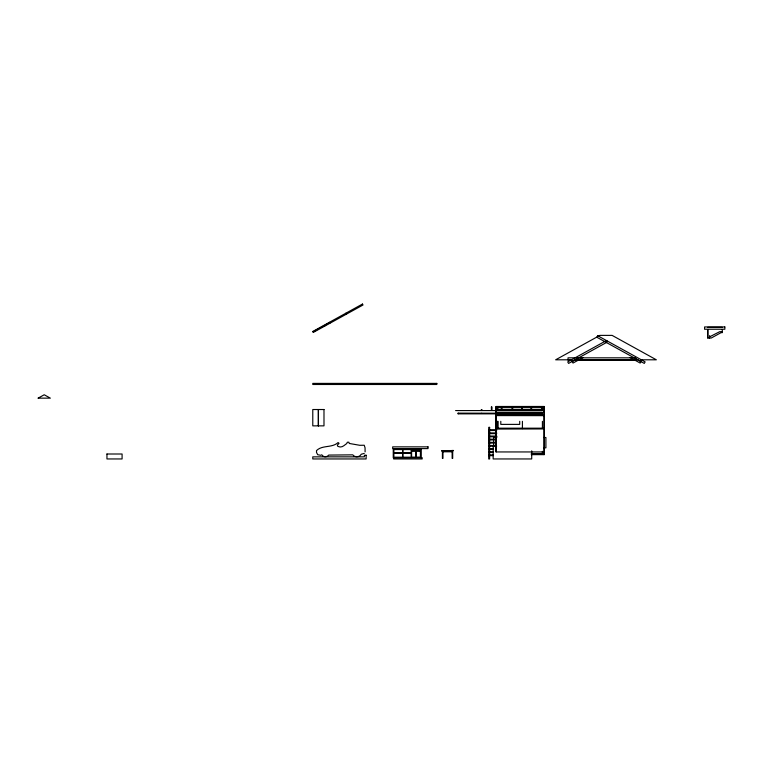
<?xml version="1.0" encoding="UTF-8"?>
<svg xmlns="http://www.w3.org/2000/svg" width="763" height="763" viewBox="0 0 763 763"><rect width="100%" height="100%" fill="white"/><g stroke="black" fill="none" stroke-linecap="round" stroke-linejoin="round"><path stroke-width="1.14" d="M442.416 450.876L442.416 458.353L442.969 458.353L442.969 450.876M442.492 450.876L442.693 451.782L442.731 450.494M452.144 450.876L452.144 458.353L452.697 458.353L452.697 450.876M544.153 451.944L496.074 451.944L496.064 406.479L544.153 406.469L544.153 454.643L531.248 454.643M542.407 451.324L542.407 453.623L531.84 453.623M458.153 413.804L458.153 413.136L541.558 413.308L541.549 413.842L458.153 413.851L458.153 413.136M541.558 413.842L541.549 413.136M606.499 342.568L607.338 341.042M640.777 361.481L641.626 359.955M38.15 398.124L44.225 394.767L50.348 398.143L38.188 398.143M312.992 331.848L329.559 322.711M579.46 357.551L572.155 361.538L573.003 363.054L583.18 357.504M364.266 453.422L361.309 454.214A5.169 5.169 0 0 1 352.744 454.843L328.729 455.082A4.235 4.235 0 0 1 321.681 454.7M481.892 413.384L481.396 413.384M518.621 409.874L518.897 409.884M707.673 327.384L722.303 327.384M722.303 331.667L719.757 331.667L709.571 336.845M635.589 357.828L568.025 357.828L568.025 360.174L571.582 360.174M570.123 359.802L555.645 359.802L599.89 335.386L612.117 335.386L656.352 359.802L641.111 359.802M576.876 359.802L636.418 359.802M573.948 360.174L636.771 360.174M496.064 407.652L544.153 407.652M455.597 410.57L541.997 410.57M544.153 412.335L496.122 412.335M496.064 414.7L544.153 414.7M496.064 415.587L544.153 415.654M496.074 428.186L544.153 428.186M496.074 429.064L544.153 428.94M488.701 429.779L496.703 429.779M488.701 430.504L496.703 430.504M488.701 431.877L489.627 431.877M488.701 432.926L496.703 432.926M488.701 433.642L496.703 433.642M488.701 436.064L496.703 436.064M488.701 436.779L496.856 436.837M494.529 437.104L496.856 437.123M543.533 437.504L545.907 437.504L545.907 447.833L543.533 447.833M488.701 439.202L494.338 439.202M488.701 439.927L494.338 439.927M488.701 442.349L494.338 442.349M488.701 443.065L494.338 443.065M488.701 445.487L494.338 445.487M488.701 446.212L496.665 446.145M488.701 448.634L493.194 448.634M488.701 449.35L493.194 449.35M442.969 451.782L452.144 451.782M452.621 451.782L452.383 450.494M488.701 451.772L493.194 451.772M488.701 452.488L493.194 452.488M531.248 453.603L544.153 453.603M488.701 454.91L493.194 454.91M488.701 455.635L493.194 455.635M320.87 455.282L317.723 454.738L316.521 452.488L316.502 450.599C322.32 444.8 331.972 448.186 338.085 442.569C341.09 443.923 335.768 444.133 337.828 446.365C341.986 448.406 344.409 445.029 346.736 443.561L347.318 442.225L348.853 442.206L349.254 443.456L359.793 445.296L364.228 445.249L365.057 447.814L365.096 451.887M633.719 357.551L641.025 361.538L640.176 363.054L630 357.504M571.353 359.888L572.193 361.414M345.906 313.183L346.44 314.137M329.339 322.32L329.874 323.283M324.37 325.563L324.685 326.144M496.122 437.59L493.671 437.504L493.671 446.689M722.303 329.492L722.303 332.649L721.073 332.649L711.259 338.019L707.673 338.019L707.673 329.673M709.571 335.653L709.571 338.019M707.892 329.75L707.892 338.019M544.153 406.469L544.153 454.643M542.407 407.642L542.407 409.903M542.464 412.573L542.464 414.948M542.407 421.319L542.407 428.186M531.716 450.809L531.716 458.954L493.156 458.954L493.156 446.145M522.407 421.319L522.417 428.653M519.717 421.319L519.717 424.39L500.795 424.39L500.795 421.319M497.819 407.661L497.819 409.903M497.877 412.573L497.877 414.948M497.819 421.319L497.819 428.186M497.762 421.319L497.695 428.186M496.064 406.479L496.074 451.944M421.262 457.79L421.262 449.149L393.25 449.149L393.25 457.79L422.187 457.714L422.187 458.954L393.651 458.954L393.651 457.714M318.448 409.521L318.448 425.859M318.314 409.521L318.314 425.859M106.954 454.004L106.954 458.954L122.09 458.954L122.09 454.004L106.954 454.004M491.391 406.994L491.391 409.702L491.973 409.702L491.973 406.994L491.391 406.994M501.358 406.994L501.358 409.702L501.94 409.702L501.94 406.994L501.358 406.994M512.078 406.994L512.078 409.702L512.66 409.702L512.66 406.994L512.078 406.994M521.663 406.994L521.663 409.702L522.245 409.702L522.245 406.994L521.663 406.994M530.981 406.994L530.981 409.702L531.563 409.702L531.563 406.994L530.981 406.994M541.53 406.994L541.53 409.702L542.111 409.702L542.111 406.994L541.53 406.994M597.734 335.739L596.895 337.265L644.287 363.417L645.126 361.891L597.734 335.739M362.473 304.046L312.782 331.466L313.307 332.42L363.007 305L362.473 304.046M605.507 341.042L567.72 361.891L568.569 363.417L606.347 342.568L605.507 341.042M481.262 409.922L481.93 409.922L481.319 409.922M500.337 409.798L501.005 409.798L500.394 409.798M500.337 413.26L501.005 413.26L500.394 413.26M518.401 413.346L519.059 413.346L518.401 413.346M724.85 326.945L704.583 326.945L704.583 329.244L724.85 329.244L724.85 326.945M436.827 383.398L312.782 383.398L312.782 384.485L436.827 384.485L436.827 383.398M323.989 409.521L312.782 409.521L312.782 425.859L323.989 425.859L323.989 409.521M544.21 410.008L496.122 410.008L544.21 410.008M489.627 427.356L488.701 427.356L488.701 458.954L489.627 458.954L489.627 427.356M428.033 446.86L392.687 446.86L392.687 448.606L428.033 448.606L428.033 446.86M402.626 449.56L393.889 449.56L393.889 452.907L402.626 452.907L402.626 449.56M411.143 449.56L402.883 449.56L402.883 452.907L411.143 452.907L411.143 449.56M415.721 449.521L411.6 449.521L411.6 450.695L415.721 450.695L415.721 449.521M420.403 449.521L416.283 449.521L416.283 450.695L420.403 450.695L420.403 449.521M453.375 450.494L441.739 450.876L453.375 450.494M415.721 451.057L411.6 451.057L411.6 457.132L415.721 457.132L415.721 451.057M420.403 451.057L416.283 451.057L416.283 457.132L420.403 457.132L420.403 451.057M402.626 453.241L393.889 453.241L393.889 457.209L402.626 457.209L402.626 453.241M411.143 453.241L402.883 453.241L402.883 457.209L411.143 457.209L411.143 453.241M366.116 455.244L364.39 455.244L364.39 456.846L312.782 456.846L312.782 458.954L366.116 458.954L366.116 455.244"/></g></svg>
